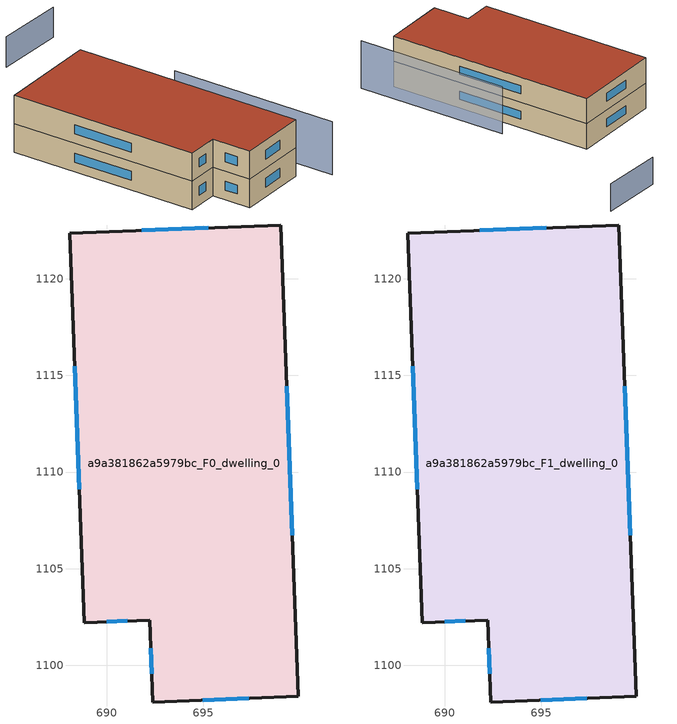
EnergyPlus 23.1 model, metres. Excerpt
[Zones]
a9a381862a5979bc_F0_dwelling_0
 floor ground (EU_floor_Construction): 698.99,1122.78 699.92,1098.4 692.38,1098.11 692.22,1102.35 688.84,1102.22 688.08,1122.36 z0
 wall outside (EU_wall_Construction): 699.92,1098.4 698.99,1122.78 688.08,1122.36 688.84,1102.22 692.22,1102.35 692.38,1098.11 699.92,1098.4 z0:3
 window (EU_Window_Construction): 699.6,1106.74 699.31,1114.43 / 694.96,1098.21 697.34,1098.3 / 692.28,1100.9 692.33,1099.56 / 690,1102.26 691.07,1102.31 / 688.34,1115.47 688.58,1109.12 / 695.26,1122.64 691.82,1122.51 z1.03:1.97
a9a381862a5979bc_F1_dwelling_0
 floor to a9a381862a5979bc_F0_dwelling_0 (EU_floor_Construction): 698.99,1122.78 699.92,1098.4 692.38,1098.11 692.22,1102.35 688.84,1102.22 688.08,1122.36 z3
 wall outside (EU_wall_Construction): 699.92,1098.4 698.99,1122.78 688.08,1122.36 688.84,1102.22 692.22,1102.35 692.38,1098.11 699.92,1098.4 z3:6
 window (EU_Window_Construction): 699.6,1106.74 699.31,1114.43 / 694.96,1098.21 697.34,1098.3 / 692.28,1100.9 692.33,1099.56 / 690,1102.26 691.07,1102.31 / 688.34,1115.47 688.58,1109.12 / 695.26,1122.64 691.82,1122.51 z4.03:4.97
 roof outside (EU_roof_Construction): 699.92,1098.4 698.99,1122.78 688.08,1122.36 688.84,1102.22 692.22,1102.35 692.38,1098.11 z6
shading: 702.2,1095.85 701.52,1113.66 z0:5.6; 708.42,1132.89 701.1,1132.95 z0:3.2
[Building]
EU S2 Campaign: North Axis=0; Terrain=City; Solar Distribution=FullExterior
[Site:Location]
Cape.Town.Intl.AP: Latitude=-33.965; Longitude=18.602; Time Zone=2; Elevation=46
[SizingPeriod:WeatherFileDays]
AnnualSizingPeriod: Begin Month=1; Begin Day of Month=1; End Month=12; End Day of Month=31; Day of Week for Start Day=Monday; Use Weather File Daylight Saving Period=No; Use Weather File Rain and Snow Indicators=No
[MATERIAL]
EU_InternalMass_Material: Roughness=MediumRough; Thickness=0.1; Conductivity=1; Density=1800; Specific Heat=900; Thermal Absorptance=0.9; Solar Absorptance=0.7; Visible Absorptance=0.7
[MATERIAL:NOMASS] Roughness=MediumRough; Thermal Absorptance=0.9; Solar Absorptance=0.7; Visible Absorptance=0.7
Name | Thermal Resistance
EU_wall_NoMass | 0.493876
EU_roof_NoMass | 0.449382
EU_floor_NoMass | 1.25
[WINDOWMATERIAL:SIMPLEGLAZINGSYSTEM]
EU_Window_SimpleGlazing: UFactor=4.4; Solar Heat Gain Coefficient=0.85; Visible Transmittance=0.85
[CONSTRUCTION]
EU_wall_Construction: EU_wall_NoMass
EU_roof_Construction: EU_roof_NoMass
EU_floor_Construction: EU_floor_NoMass
EU_Window_Construction: EU_Window_SimpleGlazing
EU_InternalMass_Construction: EU_InternalMass_Material
[ZONE] Type=1; Multiplier=1; Ceiling Height=autocalculate; Volume=756.204; Floor Area=autocalculate; Part of Total Floor Area=Yes
a9a381862a5979bc_F0_dwelling_0; a9a381862a5979bc_F1_dwelling_0
[INTERNALMASS] Construction=EU_InternalMass_Construction; Surface Area=252.068
Name | Zone or ZoneList
a9a381862a5979bc_F0_dwelling_0_EU_InternalMass | a9a381862a5979bc_F0_dwelling_0
a9a381862a5979bc_F1_dwelling_0_EU_InternalMass | a9a381862a5979bc_F1_dwelling_0
[OTHEREQUIPMENT] Fuel Type=Electricity; Design Level Calculation Method=Watts/Area; Power per Zone Floor Area=1; Fraction Latent=0; Fraction Radiant=0; Fraction Lost=0; Carbon Dioxide Generation Rate=0; EndUse Subcategory=EU_Step8_InternalGains
Name | Zone or ZoneList or Space or SpaceList | Schedule
EU_Step8_InternalGain_a9a381862a5979bc_F0_dwelling_0_f000 | a9a381862a5979bc_F0_dwelling_0 | EU_Step8_GainSchedule_a9a381862a5979bc_F0_dwelling_0_f000
EU_Step8_InternalGain_a9a381862a5979bc_F1_dwelling_0_f000 | a9a381862a5979bc_F1_dwelling_0 | EU_Step8_GainSchedule_a9a381862a5979bc_F1_dwelling_0_f000
[ZONEVENTILATION:DESIGNFLOWRATE] Schedule=EU_AlwaysOn; Design Flow Rate Calculation Method=AirChanges/Hour; Air Changes per Hour=0.64; Ventilation Type=Natural; Fan Pressure Rise=0; Fan Total Efficiency=1; Constant Term Coefficient=1; Temperature Term Coefficient=0; Velocity Term Coefficient=0; Velocity Squared Term Coefficient=0; Minimum Indoor Temperature=-100; Maximum Indoor Temperature=100; Delta Temperature=-100; Minimum Outdoor Temperature=-100; Maximum Outdoor Temperature=100; Maximum Wind Speed=40
Name | Zone or ZoneList or Space or SpaceList
EU_ConstantAir_a9a381862a5979bc_F0_dwelling_0 | a9a381862a5979bc_F0_dwelling_0
EU_ConstantAir_a9a381862a5979bc_F1_dwelling_0 | a9a381862a5979bc_F1_dwelling_0
[HVACTEMPLATE:THERMOSTAT] Constant Heating Setpoint=20; Constant Cooling Setpoint=50
EU_HeatOnly_a9a381862a5979bc_F0_dwelling_0; EU_HeatOnly_a9a381862a5979bc_F1_dwelling_0
[HVACTEMPLATE:ZONE:IDEALLOADSAIRSYSTEM] System Availability Schedule=EU_AlwaysOn; Maximum Heating Supply Air Temperature=50; Minimum Cooling Supply Air Temperature=13; Maximum Heating Supply Air Humidity Ratio=0.0156; Minimum Cooling Supply Air Humidity Ratio=0.0077; Heating Limit=NoLimit; Cooling Limit=NoLimit; Heating Availability Schedule=EU_AlwaysOn; Cooling Availability Schedule=EU_CoolingOff; Dehumidification Control Type=ConstantSensibleHeatRatio; Cooling Sensible Heat Ratio=0.7; Dehumidification Setpoint=60; Humidification Control Type=None; Humidification Setpoint=30; Outdoor Air Method=None; Outdoor Air Flow Rate per Person=0.00944; Outdoor Air Flow Rate per Zone Floor Area=0; Outdoor Air Flow Rate per Zone=0; Demand Controlled Ventilation Type=None; Outdoor Air Economizer Type=NoEconomizer; Heat Recovery Type=None; Sensible Heat Recovery Effectiveness=0.7; Latent Heat Recovery Effectiveness=0.65
Name | Template Thermostat
a9a381862a5979bc_F0_dwelling_0 | EU_HeatOnly_a9a381862a5979bc_F0_dwelling_0
a9a381862a5979bc_F1_dwelling_0 | EU_HeatOnly_a9a381862a5979bc_F1_dwelling_0
[SIZING:ZONE] Zone Cooling Design Supply Air Temperature Input Method=SupplyAirTemperature; Zone Cooling Design Supply Air Temperature=13; Zone Heating Design Supply Air Temperature Input Method=SupplyAirTemperature; Zone Heating Design Supply Air Temperature=50; Zone Cooling Design Supply Air Humidity Ratio=0.008; Zone Heating Design Supply Air Humidity Ratio=0.008; Cooling Design Air Flow Method=DesignDay; Cooling Design Air Flow Rate=0; Cooling Minimum Air Flow per Zone Floor Area=0.000762; Cooling Minimum Air Flow=0; Cooling Minimum Air Flow Fraction=0.2; Heating Design Air Flow Method=DesignDay; Heating Design Air Flow Rate=0; Heating Maximum Air Flow per Zone Floor Area=0.002032; Heating Maximum Air Flow=0.141576; Heating Maximum Air Flow Fraction=0.3; Account for Dedicated Outdoor Air System=No; Dedicated Outdoor Air System Control Strategy=NeutralSupplyAir; Dedicated Outdoor Air Low Setpoint Temperature for Design=autosize; Dedicated Outdoor Air High Setpoint Temperature for Design=autosize; Zone Load Sizing Method=Sensible Load Only No Latent Load; Zone Latent Cooling Design Supply Air Humidity Ratio Input Method=HumidityRatioDifference; Zone Cooling Design Supply Air Humidity Ratio Difference=0.005; Zone Latent Heating Design Supply Air Humidity Ratio Input Method=HumidityRatioDifference; Zone Humidification Design Supply Air Humidity Ratio Difference=0.005
a9a381862a5979bc_F0_dwelling_0; a9a381862a5979bc_F1_dwelling_0
[SCHEDULE:CONSTANT]
Name | Hourly Value
EU_AlwaysOn | 1
EU_CoolingOff | 0
[SCHEDULE:FILE] Column Number=1; Rows to Skip at Top=0; Number of Hours of Data=8760; Column Separator=Comma; Interpolate to Timestep=No; Minutes per Item=60; Adjust Schedule for Daylight Savings=Yes
Name | File
EU_Step8_GainSchedule_a9a381862a5979bc_F0_dwelling_0_f000 | ../../schedules/a9a381862a5979bc/a9a381862a5979bc_F0_dwelling_0_f000_gain.csv
EU_Step8_GainSchedule_a9a381862a5979bc_F1_dwelling_0_f000 | ../../schedules/a9a381862a5979bc/a9a381862a5979bc_F1_dwelling_0_f000_gain.csv
